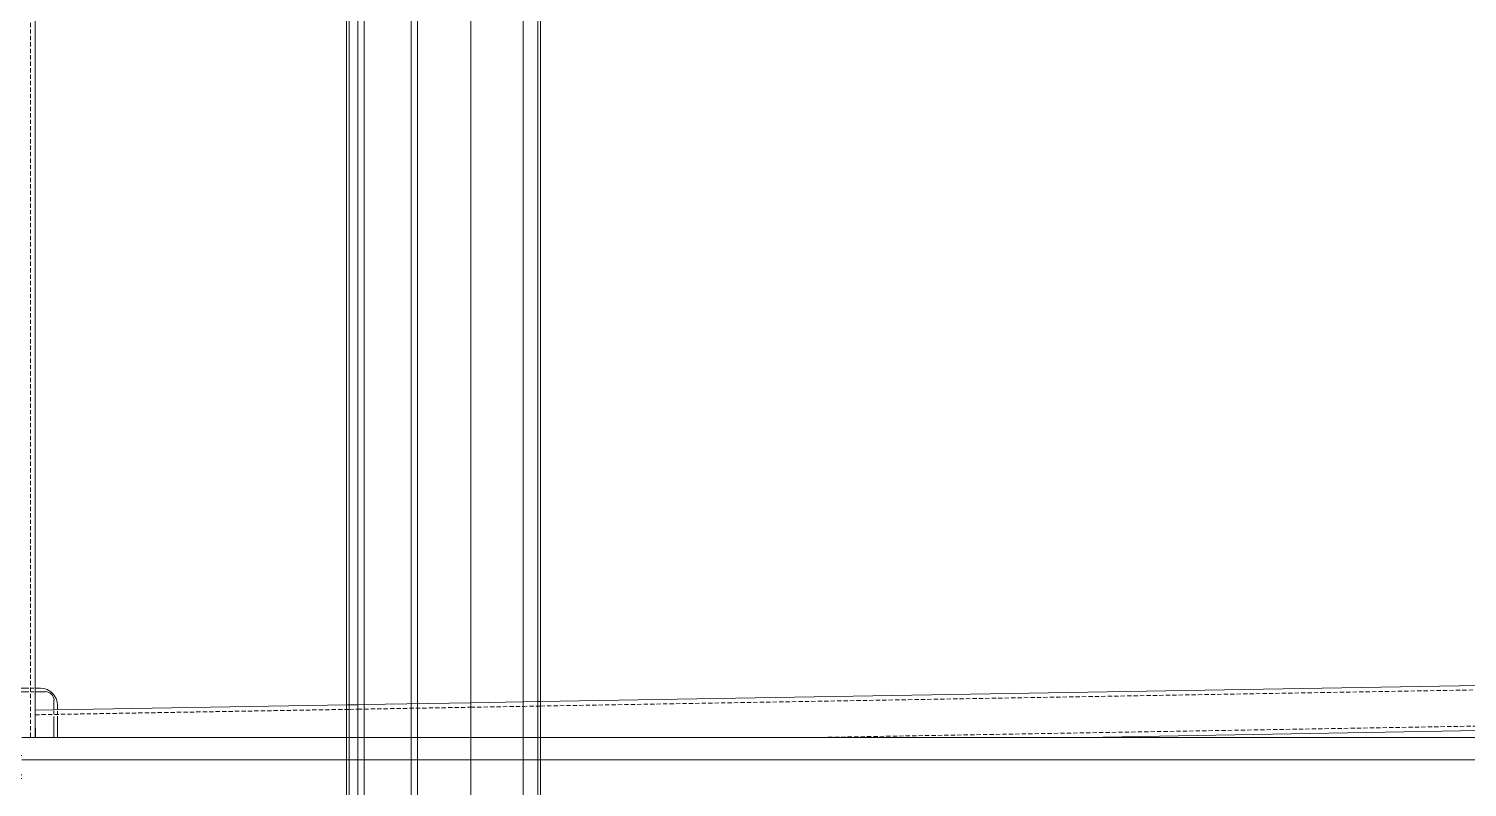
# Model space of a CAD drawing. Header units: centimetres. Extents: x -1906 to 5208, y -261 to 2955.
# Drawn here: x 1124.2 to 1283.6, y 1076 to 1160 of the extents above; entities that cross this region are included whole.
import ezdxf

# ---------------------------------------------------------------- set-up
doc = ezdxf.new("R2010")
doc.units = ezdxf.units.CM
doc.linetypes.add('Hidden', pattern=[0.714375, 0.47625, -0.238125])
for name, color, linetype, lineweight in [('A-FLOR-HRAL', 7, 'Continuous', 9), ('S-BEAM', 7, 'Continuous', 18), ('S-COLS', 7, 'Continuous', 18)]:
    doc.layers.add(name, color=color, linetype=linetype, lineweight=lineweight)

# ---------------------------------------------------------------- blocks, each defined once
blk = doc.blocks.new('Costanera Perfil Z - Parametrizado - h_22cm-1857671-Planta Bodega almacenamiento insumos')
at = {"layer": 'S-BEAM', "color": 254, "lineweight": 9, "true_color": 0xcccccc}
for p, q in [((-10.75, 475.84), (-10.75, -13.52)), ((-10.75, 475.84), (-10.75, -13.52)), ((-10.45, 475.84), (-10.45, -13.52)), ((-10.45, 475.84), (-10.45, -13.52)), ((-8.8, 475.84), (-8.8, -3.77)), ((-8.8, 475.84), (-8.8, -3.77)), ((8.8, 475.84), (8.8, -13.52)), ((8.8, 475.84), (8.8, -13.52)), ((10.45, 475.84), (10.45, -13.52)), ((10.45, 475.84), (10.45, -13.52)), ((10.75, -13.52), (10.75, 475.84)), ((10.75, 475.84), (10.75, -13.52))]:
    blk.add_line(p, q, dxfattribs=at)
blk = doc.blocks.new('Costanera Perfil Z - Parametrizado - h_22cm-V80-Planta Bodega almacenamiento insumos')
at = {"layer": 'S-BEAM', "color": 254, "lineweight": 9, "true_color": 0xcccccc}
for p, q in [((-10.75, 475.75), (-10.75, -13.52)), ((-10.75, 475.75), (-10.75, -13.52)), ((-10.45, 475.75), (-10.45, -13.52)), ((-10.45, 475.75), (-10.45, -13.52)), ((-8.8, 475.75), (-8.8, -3.77)), ((-8.8, 475.75), (-8.8, -3.77)), ((8.8, 475.75), (8.8, -13.52)), ((8.8, 475.75), (8.8, -13.52)), ((10.45, 475.75), (10.45, -13.52)), ((10.45, 475.75), (10.45, -13.52)), ((10.75, -13.52), (10.75, 475.75)), ((10.75, 475.75), (10.75, -13.52))]:
    blk.add_line(p, q, dxfattribs=at)
blk = doc.blocks.new('Costanera Perfil Z - Parametrizado - h_22cm-1857643-Planta Bodega almacenamiento insumos')
at = {"layer": 'S-BEAM', "color": 254, "lineweight": 9, "true_color": 0xcccccc}
for p, q in [((-10.75, 476.93), (-10.75, -12.12)), ((-10.75, 476.93), (-10.75, -12.12)), ((-10.45, 476.93), (-10.45, -12.12)), ((-10.45, 476.93), (-10.45, -12.12)), ((-8.8, 476.93), (-8.8, -2.38)), ((-8.8, 476.93), (-8.8, -2.38)), ((8.8, 476.93), (8.8, -12.12)), ((8.8, 476.93), (8.8, -12.12)), ((10.45, 476.93), (10.45, -12.12)), ((10.45, 476.93), (10.45, -12.12)), ((10.75, -12.12), (10.75, 476.93)), ((10.75, 476.93), (10.75, -12.12))]:
    blk.add_line(p, q, dxfattribs=at)
blk = doc.blocks.new('Costanera Perfil Z - Parametrizado - h_22cm-1857615-Planta Bodega almacenamiento insumos')
at = {"layer": 'S-BEAM', "color": 254, "lineweight": 9, "true_color": 0xcccccc}
for p, q in [((-10.75, 476.23), (-10.75, 345.57)), ((-10.75, 475.87), (-10.75, 345.71)), ((-10.45, 476.23), (-10.45, 345.67)), ((-10.45, 475.87), (-10.45, 345.71)), ((-8.8, 475.87), (-8.8, 345.74)), ((-8.8, 475.87), (-8.8, 345.74)), ((8.8, 476.23), (8.8, 342.11)), ((8.8, 476.23), (8.8, 342.11)), ((10.45, 476.23), (10.45, 342.11)), ((10.45, 476.23), (10.45, 345.95)), ((10.75, 342.11), (10.75, 476.23)), ((10.75, 476.23), (10.75, 346.03)), ((10.45, 345.92), (10.45, 345.8)), ((10.75, 345.93), (10.75, 345.8)), ((-10.75, 345.57), (-10.75, 345.43)), ((-10.75, 345.57), (-10.75, 345.43)), ((-10.75, 345.41), (-10.75, 345.24)), ((-10.75, 345.41), (-10.75, 345.24)), ((-10.75, 345.21), (-10.75, 345.01)), ((-10.75, 345.21), (-10.75, 345.01)), ((-10.75, 344.98), (-10.75, 342.11)), ((-10.75, 344.98), (-10.75, 342.11)), ((-10.45, 345.57), (-10.45, 345.44)), ((-10.45, 345.57), (-10.45, 345.44)), ((-10.45, 345.42), (-10.45, 345.24)), ((-10.45, 345.42), (-10.45, 345.24)), ((-10.45, 345.22), (-10.45, 345.01)), ((-10.45, 345.22), (-10.45, 345.01)), ((-10.45, 344.99), (-10.45, 342.11)), ((-10.45, 344.99), (-10.45, 342.11)), ((-8.8, 345.6), (-8.8, 345.47)), ((-8.8, 345.6), (-8.8, 345.47)), ((-8.8, 345.45), (-8.8, 345.27)), ((-8.8, 345.45), (-8.8, 345.27)), ((-8.8, 345.25), (-8.8, 345.04)), ((-8.8, 345.25), (-8.8, 345.04)), ((-8.8, 345.01), (-8.8, 342.11)), ((-8.8, 345.01), (-8.8, 342.11)), ((10.45, 345.77), (10.45, 345.6)), ((10.45, 345.56), (10.45, 345.37)), ((10.45, 345.33), (10.45, 342.11)), ((10.75, 345.77), (10.75, 345.61)), ((10.75, 345.57), (10.75, 345.38)), ((10.75, 345.34), (10.75, 342.11))]:
    blk.add_line(p, q, dxfattribs=at)
blk = doc.blocks.new('Costanera Perfil Z - Parametrizado - h_22cm-1857587-Planta Bodega almacenamiento insumos')
at = {"layer": 'S-BEAM', "color": 254, "lineweight": 9, "true_color": 0xcccccc}
for p, q in [((-10.75, 474.96), (-10.75, 344.8)), ((-10.75, 474.96), (-10.75, 344.8)), ((-10.45, 474.96), (-10.45, 344.8)), ((-10.45, 474.96), (-10.45, 344.8)), ((-8.8, 474.96), (-8.8, 344.83)), ((-8.8, 474.96), (-8.8, 344.83)), ((8.8, 474.96), (8.8, 345.13)), ((8.8, 474.96), (8.8, 345.13)), ((10.45, 474.96), (10.45, 345.16)), ((10.45, 474.96), (10.45, 345.16)), ((10.75, 345.16), (10.75, 474.96)), ((10.75, 474.96), (10.75, 345.16)), ((-10.75, 344.66), (-10.75, 344.52)), ((-10.75, 344.66), (-10.75, 344.52)), ((-10.75, 344.5), (-10.75, 344.32)), ((-10.75, 344.5), (-10.75, 344.32)), ((-10.45, 344.66), (-10.45, 344.53)), ((-10.45, 344.66), (-10.45, 344.53)), ((-10.45, 344.51), (-10.45, 344.33)), ((-10.45, 344.51), (-10.45, 344.33)), ((-8.8, 344.69), (-8.8, 344.55)), ((-8.8, 344.69), (-8.8, 344.55)), ((-8.8, 344.53), (-8.8, 344.36)), ((-8.8, 344.53), (-8.8, 344.36)), ((8.8, 344.98), (8.8, 344.86)), ((8.8, 344.98), (8.8, 344.86)), ((8.8, 344.83), (8.8, 344.66)), ((8.8, 344.83), (8.8, 344.66)), ((10.45, 345.01), (10.45, 344.88)), ((10.45, 345.01), (10.45, 344.88)), ((10.45, 344.85), (10.45, 344.69)), ((10.45, 344.85), (10.45, 344.69)), ((10.45, 344.35), (10.45, 344.21)), ((10.45, 344.35), (10.45, 344.21)), ((10.75, 344.89), (10.75, 345.02)), ((10.75, 345.02), (10.75, 344.89)), ((10.75, 344.69), (10.75, 344.86)), ((10.75, 344.86), (10.75, 344.69)), ((10.75, 344.22), (10.75, 344.36)), ((10.75, 344.36), (10.75, 344.22)), ((-10.75, 344), (-10.75, 343.85)), ((-10.75, 344), (-10.75, 343.85)), ((-10.75, 343.8), (-10.75, 343.59)), ((-10.75, 343.8), (-10.75, 343.59)), ((-10.75, 343.57), (-10.75, 341.25)), ((-10.75, 343.57), (-10.75, 341.25)), ((-10.45, 344), (-10.45, 343.85)), ((-10.45, 344), (-10.45, 343.85)), ((-10.45, 343.8), (-10.45, 343.6)), ((-10.45, 343.8), (-10.45, 343.6)), ((-10.45, 343.57), (-10.45, 341.26)), ((-10.45, 343.57), (-10.45, 341.26)), ((-8.8, 344.03), (-8.8, 343.88)), ((-8.8, 344.03), (-8.8, 343.88)), ((-8.8, 343.83), (-8.8, 343.63)), ((-8.8, 343.83), (-8.8, 343.63)), ((-8.8, 343.6), (-8.8, 341.28)), ((-8.8, 343.6), (-8.8, 341.28)), ((8.8, 344.32), (8.8, 344.18)), ((8.8, 344.32), (8.8, 344.18)), ((8.8, 344.12), (8.8, 343.93)), ((8.8, 344.12), (8.8, 343.93)), ((8.8, 343.89), (8.8, 341.59)), ((8.8, 343.89), (8.8, 341.59)), ((10.45, 344.15), (10.45, 343.96)), ((10.45, 344.15), (10.45, 343.96)), ((10.45, 343.92), (10.45, 341.61)), ((10.45, 343.92), (10.45, 341.61)), ((10.75, 343.96), (10.75, 344.15)), ((10.75, 344.15), (10.75, 343.96)), ((10.75, 341.62), (10.75, 343.92)), ((10.75, 343.92), (10.75, 341.62)), ((8.8, 341.55), (8.8, 341.34)), ((8.8, 341.55), (8.8, 341.34)), ((10.45, 341.58), (10.45, 341.37)), ((10.45, 341.58), (10.45, 341.37)), ((10.45, 341.33), (10.45, 341.2)), ((10.45, 341.33), (10.45, 341.2)), ((10.75, 341.37), (10.75, 341.58)), ((10.75, 341.58), (10.75, 341.37)), ((10.75, 341.2), (10.75, 341.34)), ((10.75, 341.34), (10.75, 341.2))]:
    blk.add_line(p, q, dxfattribs=at)
blk = doc.blocks.new('PQ_RVR_EST-01_ZZ_ZZ_MO_T_A_rvt-2-Planta Bodega almacenamiento insumos')
at = {"layer": 'S-BEAM', "color": 254, "lineweight": 9, "true_color": 0xcccccc}
for p, q in [((-4930.09, 1217.71), (-4930.09, 736.3)), ((-4930.09, 1217.71), (-4930.09, 736.3)), ((-4924.2, 1217.71), (-4924.2, 726.56)), ((-4923.49, 1217.71), (-4923.49, 726.56)), ((-4917.59, 1217.71), (-4917.59, 736.3)), ((-4917.59, 1217.71), (-4917.59, 736.3))]:
    blk.add_line(p, q, dxfattribs=at)
at = {"layer": 'S-BEAM', "color": 254, "true_color": 0xcccccc}
for p, q in [((-4924.2, 1217.71), (-4924.2, 736.3)), ((-4923.49, 736.3), (-4923.49, 1217.71))]:
    blk.add_line(p, q, dxfattribs=at)
at = {"layer": 'S-BEAM', "color": 254, "lineweight": 9, "true_color": 0xcccccc}
for name, p in [('Costanera Perfil Z - Parametrizado - h_22cm-1857671-Planta Bodega almacenamiento insumos', (-4920.59, 740.07)), ('Costanera Perfil Z - Parametrizado - h_22cm-V80-Planta Bodega almacenamiento insumos', (-4920.59, 740.07)), ('Costanera Perfil Z - Parametrizado - h_22cm-1857643-Planta Bodega almacenamiento insumos', (-4920.59, 738.68)), ('Costanera Perfil Z - Parametrizado - h_22cm-1857615-Planta Bodega almacenamiento insumos', (-4920.59, 739.38)), ('Costanera Perfil Z - Parametrizado - h_22cm-1857587-Planta Bodega almacenamiento insumos', (-4920.59, 740.29))]:
    blk.add_blockref(name, p, dxfattribs=at)
blk = doc.blocks.new('HSS Rectangular-Column - 100 x 100 mm-V104-Planta Bodega almacenamiento insumos')
at = {"layer": 'S-COLS', "color": 253, "lineweight": 9, "true_color": 0xaaaaaa}
for p, q in [((-3.1, 5), (-2.5, 5)), ((-2.37, 5), (-2.22, 5)), ((-2.21, 5), (-2.03, 5)), ((-1.78, 5), (1.55, 5)), ((1.56, 5), (1.8, 5)), ((2.03, 5), (2.22, 5)), ((2.23, 5), (2.37, 5)), ((2.5, 5), (3.09, 5)), ((-4.6, 3.65), (-4.6, -3.65)), ((-2.5, 4.6), (-3.65, 4.6)), ((-2.22, 4.6), (-2.37, 4.6)), ((-2.03, 4.6), (-2.21, 4.6)), ((1.55, 4.6), (-1.78, 4.6)), ((1.8, 4.6), (1.56, 4.6)), ((2.22, 4.6), (2.03, 4.6)), ((2.37, 4.6), (2.23, 4.6)), ((3.65, 4.6), (2.5, 4.6)), ((4.6, 2.58), (4.6, 3.65)), ((-5, -3.1), (-5, 3.09)), ((4.6, 2.3), (4.6, 2.45)), ((4.6, 2.1), (4.6, 2.3)), ((4.6, -0.46), (4.6, 1.87)), ((5, 3.09), (5, 2.59)), ((5, 2.46), (5, 2.31)), ((5, 2.31), (5, 2.11)), ((5, 1.88), (5, -0.46)), ((-3.65, -4.6), (1.05, -4.6)), ((1.05, -5), (-3.1, -5))]:
    blk.add_line(p, q, dxfattribs=at)
for centre, radius, start, end in [((-3.1, 3.09), 1.9, 90, 180), ((3.09, 3.09), 1.91, 360, 90), ((-3.65, 3.65), 0.952, 90, 180), ((3.65, 3.65), 0.953, 360, 90), ((-3.1, -3.1), 1.91, 180, 270), ((-3.65, -3.65), 0.953, 180, 270)]:
    blk.add_arc(centre, radius, start, end, dxfattribs=at)
blk = doc.blocks.new('HSS Rectangular - 50 x 120-1656363-Planta Bodega almacenamiento insumos')
at = {"layer": 'S-BEAM', "color": 254, "lineweight": 9, "true_color": 0xcccccc}
for p, q in [((57.03, 2.5), (-79.08, 2.5)), ((-79.08, 2.5), (-79.08, 2.02)), ((-79.08, 2.5), (-79.08, 1.55)), ((-79.08, 1.87), (-79.08, 2)), ((-79.08, 1.87), (-79.08, 2)), ((-79.08, 1.72), (-79.08, 1.55)), ((-79.08, 1.55), (-79.08, 1.72)), ((-79.08, 1.55), (-79.08, 1.72)), ((57.24, 2.5), (57.03, 2.5)), ((57.54, 2.5), (57.33, 2.5)), ((58.98, 2.5), (57.63, 2.5)), ((59.19, 2.5), (58.98, 2.5)), ((76.21, 2.5), (59.28, 2.5)), ((76.57, 2.5), (76.21, 2.5)), ((76.79, 2.5), (76.57, 2.5)), ((78.16, 2.5), (76.88, 2.5)), ((78.44, 2.5), (78.22, 2.5)), ((78.74, 2.5), (78.53, 2.5)), ((79.17, 2.5), (78.83, 2.5)), ((79.17, 2.02), (79.17, 2.5)), ((79.17, 2.02), (79.17, 2.5)), ((79.17, 1.8), (79.17, 2.02)), ((79.17, 2), (79.17, 1.87)), ((79.17, 2), (79.17, 1.87)), ((79.17, 1.55), (79.17, 1.8)), ((79.17, 1.55), (79.17, 1.72)), ((79.17, 1.72), (79.17, 1.55)), ((79.17, 1.72), (79.17, 1.55)), ((-79.08, -1.05), (-79.08, 1.55)), ((-79.08, 1.52), (-79.08, -1.05)), ((-79.08, 1.05), (-79.08, 1.52)), ((-79.08, 1.05), (-79.08, 1.52)), ((-79.08, -1.05), (-79.08, 1.05)), ((-79.08, 1.05), (-79.08, -1.05)), ((79.17, 1.55), (79.17, -1.55)), ((79.17, -1.52), (79.17, 1.52)), ((79.17, 1.52), (79.17, 1.05)), ((79.17, 1.52), (79.17, 1.05)), ((79.17, -1.05), (79.17, 1.05)), ((79.17, 1.05), (79.17, -1.05)), ((79.17, -1.05), (79.17, -1.52)), ((79.17, -1.05), (79.17, -1.52)), ((79.17, -1.8), (79.17, -1.55)), ((79.17, -1.72), (79.17, -1.55)), ((79.17, -1.55), (79.17, -1.72)), ((79.17, -1.55), (79.17, -1.72)), ((-77.08, -2.5), (57.03, -2.5)), ((57.03, -2.5), (57.24, -2.5)), ((57.33, -2.5), (57.54, -2.5)), ((57.63, -2.5), (58.98, -2.5)), ((58.98, -2.5), (59.19, -2.5)), ((59.28, -2.5), (76.21, -2.5)), ((76.21, -2.5), (76.57, -2.5)), ((76.57, -2.5), (76.79, -2.5)), ((76.88, -2.5), (78.16, -2.5)), ((78.22, -2.5), (78.44, -2.5)), ((78.53, -2.5), (78.74, -2.5)), ((78.83, -2.5), (79.17, -2.5)), ((79.17, -2.5), (79.17, -1.8)), ((79.17, -1.87), (79.17, -2)), ((79.17, -1.87), (79.17, -2)), ((79.17, -2.5), (79.17, -2.03))]:
    blk.add_line(p, q, dxfattribs=at)
at = {"layer": 'S-BEAM', "color": 254, "linetype": 'Hidden', "lineweight": 9, "true_color": 0xcccccc}
for p, q in [((57.03, 2), (-79.08, 2)), ((57.24, 2), (57.03, 2)), ((57.54, 2), (57.33, 2)), ((58.98, 2), (57.63, 2)), ((59.19, 2), (58.98, 2)), ((76.21, 2), (59.28, 2)), ((76.57, 2), (76.21, 2)), ((76.79, 2), (76.57, 2)), ((78.16, 2), (76.88, 2)), ((78.44, 2), (78.22, 2)), ((78.74, 2), (78.53, 2)), ((79.17, 2), (78.83, 2)), ((57.03, -2), (-77.08, -2)), ((57.24, -2), (57.03, -2)), ((57.54, -2), (57.33, -2)), ((58.98, -2), (57.63, -2)), ((59.19, -2), (58.98, -2)), ((76.21, -2), (59.28, -2)), ((76.57, -2), (76.21, -2)), ((76.79, -2), (76.57, -2)), ((78.16, -2), (76.88, -2)), ((78.44, -2), (78.22, -2)), ((78.74, -2), (78.53, -2)), ((79.17, -2), (78.83, -2))]:
    blk.add_line(p, q, dxfattribs=at)
blk = doc.blocks.new('HSS Rectangular - 50 x 120-1656366-Planta Bodega almacenamiento insumos')
at = {"layer": 'S-BEAM', "color": 254, "lineweight": 9, "true_color": 0xcccccc}
for p, q in [((59.59, 2.5), (-174.52, 2.5)), ((175.79, 0.5), (175.79, -1.55)), ((175.79, -1.52), (175.79, 0.5)), ((175.79, -1.05), (175.79, 0.5)), ((175.79, 0.5), (175.79, -1.05)), ((175.79, -1.05), (175.79, -1.52)), ((175.79, -1.05), (175.79, -1.52)), ((175.79, -2.5), (175.79, -1.55)), ((175.79, -1.72), (175.79, -1.55)), ((175.79, -1.55), (175.79, -1.72)), ((175.79, -1.55), (175.79, -1.72)), ((-174.52, -2.5), (119.76, -2.5)), ((119.76, -2.5), (120.06, -2.5)), ((120.06, -2.5), (121.71, -2.5)), ((121.71, -2.5), (127.5, -2.5)), ((127.5, -2.5), (139.3, -2.5)), ((139.3, -2.5), (140.01, -2.5)), ((140.01, -2.5), (140.95, -2.5)), ((140.95, -2.5), (141.25, -2.5)), ((141.25, -2.5), (175.79, -2.5)), ((175.79, -1.87), (175.79, -2)), ((175.79, -1.87), (175.79, -2)), ((175.79, -2.5), (175.79, -2.03))]:
    blk.add_line(p, q, dxfattribs=at)
at = {"layer": 'S-BEAM', "color": 254, "linetype": 'Hidden', "lineweight": 9, "true_color": 0xcccccc}
for p, q in [((88.66, 2), (-174.52, 2)), ((119.77, -2), (-174.52, -2)), ((120.07, -2), (119.77, -2)), ((121.72, -2), (120.07, -2)), ((127.51, -2), (121.72, -2)), ((139.31, -2), (127.51, -2)), ((140.02, -2), (139.31, -2)), ((140.96, -2), (140.02, -2)), ((141.26, -2), (140.96, -2)), ((175.79, -2), (141.26, -2))]:
    blk.add_line(p, q, dxfattribs=at)
blk = doc.blocks.new('Railing - Railing-1966874-Planta Bodega almacenamiento insumos')
at = {"layer": 'A-FLOR-HRAL', "color": 253, "true_color": 0xaaaaaa}
for p, q in [((-4931.34, 1081.49), (-4967.32, 1081.49)), ((-4931.04, 1081.49), (-4931.34, 1081.49)), ((-4930.09, 1081.49), (-4931.04, 1081.49)), ((-4929.39, 1081.49), (-4930.09, 1081.49)), ((-4917.59, 1081.49), (-4929.39, 1081.49)), ((-4911.8, 1081.49), (-4917.59, 1081.49)), ((-4910.15, 1081.49), (-4911.8, 1081.49)), ((-4909.85, 1081.49), (-4910.15, 1081.49)), ((-4128.33, 1081.49), (-4909.85, 1081.49)), ((-4931.34, 1078.99), (-4967.32, 1078.99)), ((-4931.04, 1078.99), (-4931.34, 1078.99)), ((-4930.09, 1078.99), (-4931.04, 1078.99)), ((-4929.39, 1078.99), (-4930.09, 1078.99)), ((-4917.59, 1078.99), (-4929.39, 1078.99)), ((-4911.8, 1078.99), (-4917.59, 1078.99)), ((-4910.15, 1078.99), (-4911.8, 1078.99)), ((-4909.85, 1078.99), (-4910.15, 1078.99)), ((-4128.33, 1078.99), (-4909.85, 1078.99))]:
    blk.add_line(p, q, dxfattribs=at)
blk = doc.blocks.new('PQ_RVR_ARQ-01_ZZ_ZZ_MO_T_A_rvt-2-Planta Bodega almacenamiento insumos')
at = {"layer": 'A-FLOR-HRAL', "color": 253, "lineweight": 9, "true_color": 0xaaaaaa}
blk.add_blockref('Railing - Railing-1966874-Planta Bodega almacenamiento insumos', (0, 0), dxfattribs=at)
at = {"layer": 'S-BEAM', "color": 253, "lineweight": 9, "true_color": 0xaaaaaa}
for name, p, rotation in [('HSS Rectangular - 50 x 120-1656363-Planta Bodega almacenamiento insumos', (-4968.37, 1158.58), 90), ('HSS Rectangular - 50 x 120-1656366-Planta Bodega almacenamiento insumos', (-4790.06, 1085.02), 180.9854651177323)]:
    blk.add_blockref(name, p, dxfattribs=dict(at, rotation=rotation))
at = {"layer": 'S-COLS', "color": 253, "lineweight": 9, "true_color": 0xaaaaaa}
blk.add_blockref('HSS Rectangular-Column - 100 x 100 mm-V104-Planta Bodega almacenamiento insumos', (-4968.37, 1081.95), dxfattribs=at)

msp = doc.modelspace()

# ---------------------------------------------------------------- block references
at = {"lineweight": 5}
for name in ['PQ_RVR_ARQ-01_ZZ_ZZ_MO_T_A_rvt-2-Planta Bodega almacenamiento insumos', 'PQ_RVR_EST-01_ZZ_ZZ_MO_T_A_rvt-2-Planta Bodega almacenamiento insumos']:
    msp.add_blockref(name, (6090.75, 0), dxfattribs=at)

doc.saveas('drawing.dxf')
